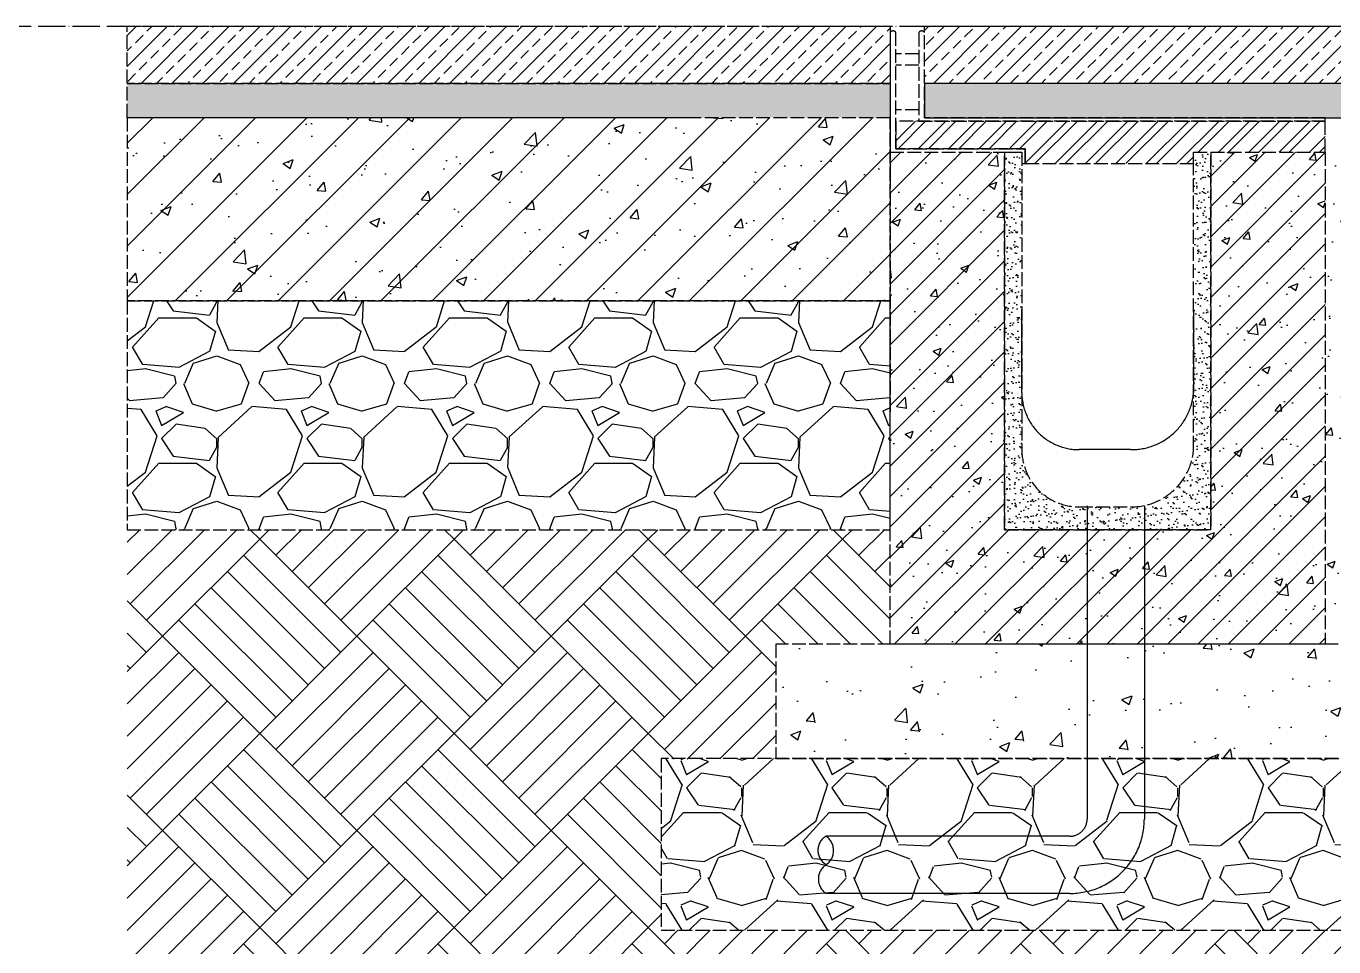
# Model space of a CAD drawing. Header units: millimetres. Extents: x 0 to 119933, y -45162 to 41221.
# Drawn here: x 3572 to 4714, y -5918 to -5113 of the extents above; entities that cross this region are included whole.
import ezdxf

# ---------------------------------------------------------------- set-up
doc = ezdxf.new("R2010")
doc.units = ezdxf.units.MM
doc.linetypes.add('ACAD_ISO02W100', pattern=[15, 12, -3])
doc.linetypes.add('ACAD_ISO04W100', pattern=[30, 24, -3, 0, -3])
for name, color, linetype in [('0-dlc-sol-paving', 250, 'Continuous'), ('F_CNTR', 1, 'ACAD_ISO04W100'), ('F_DASH', 8, 'ACAD_ISO02W100')]:
    doc.layers.add(name, color=color, linetype=linetype)

msp = doc.modelspace()

# ---------------------------------------------------------------- hatches: boundary and pattern name
at = {"layer": '0-dlc-sol-paving'}
h = msp.add_hatch(dxfattribs=at)
h.set_pattern_fill('AR-CONC', color=256, scale=10, style=0)
h.set_pattern_definition([(50, (-210562.764, 1226.476), (71.726018, -6.275213), [7.5, -82.5]), (355, (-210562.764, 1226.48), (-13.875133, 75.219213), [6, -66]), (100.451444, (-210556.79, 1225.95), (57.850885, 68.944), [6.37402, -70.11421]), (46.1842, (-210562.76, 1246.48), (106.724133, -16.551928), [11.25, -123.75]), (96.635635, (-210553.87, 1245.1), (93.466195, 97.41186), [9.561034, -105.171376]), (351.184164, (-210562.76, 1246.48), (93.466195, 97.41186), [9, -99]), (21, (-210552.764, 1241.476), (59.690705, -40.261889), [7.5, -82.5]), (326, (-210552.764, 1241.48), (24.331533, 72.515005), [6, -66]), (71.451445, (-210547.79, 1238.12), (84.022238, 32.253115), [6.37402, -70.11421]), (37.5, (-210562.764, 1226.476), (1.2159855, 33.2893854), [0, -65.2, 0, -67, 0, -66.25]), (7.5, (-210562.764, 1226.476), (26.306954, 39.441171), [0, -38.2, 0, -63.7, 0, -25.25]), (327.5, (-210585.064, 1226.476), (53.3822436, -2.2554872), [0, -25, 0, -78, 0, -103.5]), (317.5, (-210595.064, 1226.476), (58.318617, 10.010498), [0, -32.5, 0, -51.8, 0, -73.5])])
edge = h.paths.add_edge_path()
edge.add_line((4947.48, -5193.37), (4939.48, -5193.37))
edge.add_line((4939.48, -5193.37), (4726.24, -5193.37))
edge.add_line((4726.24, -5193.37), (4726.24, -5196.37))
edge.add_line((4726.24, -5196.37), (4706.24, -5223.45))
edge.add_line((4706.24, -5223.45), (4706.24, -5653.45))
edge.add_line((4706.24, -5653.45), (4747.48, -5653.45))
edge.add_line((4747.48, -5653.45), (4747.48, -5243.37))
edge.add_line((4747.48, -5243.37), (4909.56, -5243.37))
edge.add_arc((4900.6, -5233.77), 13.14, 313.02062, 351.96306)
edge.add_line((4913.6, -5235.6), (4914.83, -5234.74))
edge.add_line((4914.83, -5234.74), (4919.52, -5241.44))
edge.add_arc((4920.34, -5240.87), 1, 214.98368, 270)
edge.add_line((4920.34, -5241.87), (4946.48, -5241.87))
edge.add_arc((4946.48, -5240.87), 1, 270, 360)
edge.add_line((4947.48, -5240.87), (4947.48, -5193.37))
at = {"layer": 'F_DASH'}
h = msp.add_hatch(dxfattribs=at)
h.set_pattern_fill('ANSI33', color=256, scale=3, style=0, double=1)
h.set_pattern_definition([(45, (-5927.352, -7165.337), (-13.470384, 13.470384), []), (45, (-5913.882, -7165.337), (-13.470384, 13.470384), [9.525, -4.7625])])
h.paths.add_polyline_path([(4326.24, -5113.37), (4326.24, -5163.37), (3659.81, -5163.37), (3659.81, -5113.37)])
h = msp.add_hatch(dxfattribs=at)
h.set_pattern_fill('ANSI33', color=256, scale=3, style=0, double=1)
h.set_pattern_definition([(45, (4226.24, -5193.372), (-13.4704, 13.4704), []), (45, (4239.71, -5193.372), (-13.4704, 13.4704), [9.525, -4.7625])])
h.paths.add_polyline_path([(4907.68, -5163.37), (4907.68, -5113.37), (4356.24, -5113.37), (4356.24, -5163.37)])
h = msp.add_hatch(dxfattribs=at)
h.set_pattern_fill('AR-SAND', color=256, scale=0.2, style=0, double=1)
h.set_pattern_definition([(37.5, (-5927.352, -7145.337), (-0.320006, 9.788265), [0, -7.7216, 0, -8.636, 0, -8.255]), (7.5, (-5927.352, -7145.337), (8.990466, 14.336502), [0, -4.1656, 0, -6.9596, 0, -2.667]), (327.5, (-5933.601, -7145.337), (15.8198474, 0.028744), [0, -2.54, 0, -9.144, 0, -11.938]), (317.5, (-5933.601, -7145.337), (15.271129, 4.458586), [0, -1.27, 0, -5.9944, 0, -6.858])])
h.paths.add_polyline_path([(4326.24, -5163.37), (4326.24, -5193.37), (3659.81, -5193.37), (3659.81, -5163.37)])
h = msp.add_hatch(dxfattribs=at)
h.set_pattern_fill('AR-SAND', color=256, scale=0.2, style=0, double=1)
h.set_pattern_definition([(37.5, (-927.772, 8268.815), (-0.3200063, 9.7882647), [0, -7.7216, 0, -8.636, 0, -8.255]), (7.5, (-927.772, 8268.815), (8.990466, 14.336502), [0, -4.1656, 0, -6.9596, 0, -2.667]), (327.5, (-934.02, 8268.815), (15.8198474, 0.0287437), [0, -2.54, 0, -9.144, 0, -11.938]), (317.5, (-934.02, 8268.815), (15.271129, 4.458586), [0, -1.27, 0, -5.9944, 0, -6.858])])
h.paths.add_polyline_path([(4356.24, -5163.37), (4356.24, -5193.37), (4906.18, -5193.37), (4906.18, -5163.37)])
h = msp.add_hatch(dxfattribs=at)
h.set_pattern_fill('ANSI31', color=256, scale=10, style=0)
h.set_pattern_definition([(45, (3926.24, -5353.372), (-22.4506, 22.4506), [])])
h.paths.add_polyline_path([(3659.81, -5193.37), (3659.81, -5353.37), (4326.24, -5353.37), (4326.24, -5193.37), (4156.24, -5193.37)])
h = msp.add_hatch(dxfattribs=at)
h.set_pattern_fill('AR-CONC', color=256, scale=0.5, style=0)
h.set_pattern_definition([(50, (3752.226, -5344.66), (91.092, -7.97), [9.525, -104.775]), (355, (3752.23, -5344.66), (-17.621, 95.528), [7.62, -83.82]), (100.451, (3759.82, -5345.32), (73.471, 87.558), [8.095, -89.045]), (46.184, (3752.23, -5319.26), (135.54, -21.021), [14.287, -157.162]), (96.636, (3763.52, -5321.01), (118.702, 123.713), [12.143, -133.567]), (351.184, (3752.23, -5319.26), (118.702, 123.713), [11.43, -125.73]), (21, (3764.926, -5325.61), (75.807, -51.133), [9.525, -104.775]), (326, (3764.93, -5325.61), (30.901, 92.094), [7.62, -83.82]), (71.451, (3771.24, -5329.87), (106.708, 40.961), [8.095, -89.045]), (37.5, (3752.226, -5344.658), (1.5443, 42.2775), [0, -82.804, 0, -85.09, 0, -84.1375]), (7.5, (3752.226, -5344.66), (33.41, 50.0903), [0, -48.514, 0, -80.899, 0, -32.0675]), (327.5, (3723.905, -5344.658), (67.7953, -2.8644), [0, -31.75, 0, -99.06, 0, -131.445]), (317.5, (3711.205, -5344.66), (74.0646, 12.713), [0, -41.275, 0, -65.786, 0, -93.345])])
h.paths.add_polyline_path([(3659.81, -5193.37), (3659.81, -5353.37), (4326.24, -5353.37), (4326.24, -5193.37), (3982.23, -5193.37)])
at = {"layer": 'F_DASH', "ltscale": 200}
h = msp.add_hatch(dxfattribs=at)
h.set_pattern_fill('ANSI32', color=256, scale=50, style=0)
h.set_pattern_definition([(45, (4309.24, -5235.451), (-13.25825, 13.25825), []), (45, (4318.079, -5235.451), (-13.25825, 13.25825), [])])
h.paths.add_polyline_path([(4444.24, -5233.45), (4591.24, -5233.45), (4591.24, -5223.45), (4706.24, -5223.45), (4706.24, -5196.37), (4331.24, -5196.37), (4331.24, -5220.45), (4444.24, -5220.45)])
at = {"layer": 'F_DASH'}
h = msp.add_hatch(dxfattribs=at)
h.set_pattern_fill('AR-CONC', color=256, scale=10, style=0)
h.set_pattern_definition([(50, (-219511.73, -10924.553), (71.726018, -6.275213), [7.5, -82.5]), (355, (-219511.73, -10924.55), (-13.875133, 75.219213), [6, -66]), (100.451444, (-219505.75, -10925.076), (57.850885, 68.944), [6.37402, -70.114211]), (46.1842, (-219511.73, -10904.55), (106.724133, -16.551928), [11.25, -123.75]), (96.635635, (-219502.84, -10905.93), (93.466195, 97.41186), [9.561034, -105.171376]), (351.184164, (-219511.73, -10904.55), (93.466195, 97.41186), [9, -99]), (21, (-219501.73, -10909.553), (59.690705, -40.261889), [7.5, -82.5]), (326, (-219501.73, -10909.55), (24.331533, 72.515005), [6, -66]), (71.451445, (-219496.755, -10912.91), (84.022238, 32.253115), [6.37402, -70.114211]), (37.5, (-219511.73, -10924.553), (1.2159855, 33.2893854), [0, -65.2, 0, -67, 0, -66.25]), (7.5, (-219511.73, -10924.553), (26.306954, 39.441171), [0, -38.2, 0, -63.7, 0, -25.25]), (327.5, (-219534.03, -10924.553), (53.3822436, -2.2554872), [0, -25, 0, -78, 0, -103.5]), (317.5, (-219544.03, -10924.553), (58.318617, 10.010498), [0, -32.5, 0, -51.8, 0, -73.5])])
h.paths.add_polyline_path([(4706.24, -5653.45), (4326.24, -5653.45), (4326.24, -5223.45), (4426.24, -5223.45), (4426.24, -5553.45), (4606.24, -5553.45), (4606.24, -5223.45), (4706.24, -5223.45)])
h = msp.add_hatch(dxfattribs=at)
h.set_pattern_fill('ANSI31', color=256, scale=150, style=0)
h.set_pattern_definition([(45, (-219622.969, -10924.553), (-13.2582521, 13.2582521), [])])
h.paths.add_polyline_path([(4706.24, -5653.45), (4326.24, -5653.45), (4326.24, -5223.45), (4426.24, -5223.45), (4426.24, -5553.45), (4606.24, -5553.45), (4606.24, -5223.45), (4706.24, -5223.45)])
h = msp.add_hatch(dxfattribs=at)
h.set_pattern_fill('AR-SAND', color=256, scale=0.2, style=0, double=1)
h.set_pattern_definition([(37.5, (-2047.243, -7225.417), (-0.320006, 9.788265), [0, -7.7216, 0, -8.636, 0, -8.255]), (7.5, (-2047.243, -7225.417), (8.990466, 14.336502), [0, -4.1656, 0, -6.9596, 0, -2.667]), (327.5, (-2053.491, -7225.417), (15.819847, 0.028744), [0, -2.54, 0, -9.144, 0, -11.938]), (317.5, (-2053.491, -7225.417), (15.27113, 4.458586), [0, -1.27, 0, -5.9944, 0, -6.858])])
edge = h.paths.add_edge_path()
edge.add_line((4441.24, -5223.45), (4441.24, -5483.45))
edge.add_arc((4491.24, -5483.45), 50, 180, 270)
edge.add_line((4491.24, -5533.45), (4536.24, -5533.45))
edge.add_arc((4536.94, -5478.97), 54.48, 269.26058, 355.2868)
edge.add_line((4591.24, -5483.45), (4591.24, -5223.45))
edge.add_line((4591.24, -5223.45), (4606.24, -5223.45))
edge.add_line((4606.24, -5223.45), (4606.24, -5553.45))
edge.add_line((4606.24, -5553.45), (4426.24, -5553.45))
edge.add_line((4426.24, -5553.45), (4426.24, -5223.45))
edge.add_line((4426.24, -5223.45), (4441.24, -5223.45))
h = msp.add_hatch(dxfattribs=at)
h.set_pattern_fill('GRAVEL', color=256, scale=5, style=0)
h.set_pattern_definition([(228.0128, (4717.68, -5426.372), (-1016.00086, -1143.001404), [17.086, -1691.525]), (184.9697, (4706.25, -5439.072), (1524.002465, 126.999104), [29.3203, -2902.7]), (132.5104, (4677.04, -5441.612), (1269.999076, -1397.001365), [20.674, -2046.735]), (267.2737, (4627.51, -5473.362), (126.99945, 2539.999183), [26.7003, -2643.32]), (292.8337, (4626.24, -5500.032), (-635.001803, 1524.000867), [26.1817, -2591.99]), (357.2737, (4636.4, -5524.162), (-2539.999183, 126.99945), [26.7003, -2643.32]), (37.6942, (4663.07, -5525.4317), (-1651.001043, -1269.998868), [35.3097, -3495.655]), (72.2553, (4691.01, -5503.8417), (889.001778, 2794.00081), [33.336, -3300.265]), (121.4296, (4701.17, -5472.092), (-1016.000262, 1650.998058), [26.7906, -2652.275]), (175.2364, (4687.2, -5449.232), (1396.9989, -126.99881), [30.5856, -1498.695]), (222.3974, (4656.72, -5446.6917), (-1524.000046, -1396.998183), [39.554, -3915.84]), (138.8141, (4753.24, -5474.632), (-888.99943, 761.99883), [13.5, -1336.53]), (171.4692, (4743.08, -5465.742), (1650.99748, -254.00064), [25.684, -2542.73]), (225, (4717.68, -5461.93), (-3e-14, -127), [17.96, -161.644]), (203.1986, (4708.79, -5446.692), (635.00214, 254.00111), [9.672, -957.53]), (291.8014, (4699.9, -5450.502), (-127.0001, 381.00025), [13.678, -670.24]), (30.9638, (4704.98, -5463.202), (380.9996, 254.0002), [22.216, -718.315]), (161.565, (4724.03, -5451.77), (254.0001, -126.9998), [16.064, -385.545]), (16.3895, (4626.24, -5450.502), (1270.0007, 380.99921), [22.5044, -2227.94]), (70.3462, (4647.83, -5444.152), (-507.998584, -1396.998024), [18.88, -1869.11]), (293.1986, (4724.03, -5426.372), (-254.00111, 635.00214), [19.344, -947.86]), (343.6105, (4731.65, -5444.152), (-1270.0007, 380.999207), [22.5044, -2227.94]), (339.444, (4626.24, -5529.242), (-635.00079, 253.9997), [21.702, -1063.385]), (294.7751, (4646.56, -5536.862), (-634.99852, 1396.99935), [18.1836, -1800.18]), (66.8014, (4725.3, -5553.372), (254.00111, 635.00214), [19.344, -947.86]), (17.354, (4732.92, -5535.592), (-1651.00009, -507.999234), [21.289, -2107.62]), (69.444, (4663.07, -5553.372), (-253.9997, -635.00079), [10.851, -1074.24]), (101.31, (4717.68, -5553.372), (-126.9994, 507.9984), [6.476, -641.1]), (165.9638, (4716.41, -5547.022), (381.0003, -126.9998), [26.182, -497.452]), (186.009, (4691.01, -5540.672), (1269.998127, 126.999703), [24.2633, -2402.07]), (303.69, (4704.98, -5474.63), (-127, 253.9998), [18.316, -439.589]), (353.1572, (4715.14, -5489.872), (2159.000893, -254.001138), [31.978, -3165.8]), (60.9454, (4746.89, -5493.682), (-507.99882, -888.99788), [13.0754, -1294.47]), (90, (4753.24, -5482.25), (-127, 127), [7.62, -119.38]), (120.2564, (4688.47, -5536.862), (507.99892, -888.99955), [17.6434, -1746.695]), (48.0128, (4679.58, -5521.622), (1016.00086, 1143.001404), [34.172, -1674.44]), (0, (4702.44, -5496.22), (127, 127), [33.02, -93.98]), (325.3048, (4735.46, -5496.222), (-1269.9978, 889.000085), [20.0805, -1987.965]), (254.0546, (4751.97, -5507.652), (-127.00032, -508.0012), [18.4915, -906.085]), (207.646, (4746.89, -5525.432), (-2412.999152, -1270.0008), [30.1073, -2980.625]), (175.4261, (4720.22, -5539.402), (-1651.00038, 126.999386), [31.8514, -3153.29]), (175.4261, (4720.22, -5539.402), (-1651.00038, 126.999386), [31.8514, -3153.29])])
h.paths.add_polyline_path([(3659.81, -5353.37), (3659.81, -5553.37), (4326.24, -5553.37), (4326.24, -5353.37)])
h = msp.add_hatch(dxfattribs=at)
h.set_pattern_fill('AR-PARQ1', color=256, scale=10, angle=45, style=0)
h.set_pattern_definition([(135, (-210562.76, 1226.48), (-169.70563, 1e-14), [120, -120]), (135, (-210548.62, 1240.62), (-169.70563, 1e-14), [120, -120]), (135, (-210534.48, 1254.76), (-169.70563, 1e-14), [120, -120]), (135, (-210520.34, 1268.9), (-169.70563, 1e-14), [120, -120]), (135, (-210506.2, 1283.04), (-169.70563, 1e-14), [120, -120]), (135, (-210492.05, 1297.19), (-169.70563, 1e-14), [120, -120]), (135, (-210477.91, 1311.33), (-169.70563, 1e-14), [120, -120]), (45, (-210647.62, 1311.33), (169.70563, -1e-14), [120, -120]), (45, (-210661.76, 1325.47), (169.70563, -1e-14), [120, -120]), (45, (-210675.9, 1339.61), (169.70563, -1e-14), [120, -120]), (45, (-210690.04, 1353.76), (169.70563, -1e-14), [120, -120]), (45, (-210704.19, 1367.9), (169.70563, -1e-14), [120, -120]), (45, (-210718.33, 1382.04), (169.70563, -1e-14), [120, -120]), (45, (-210732.47, 1396.18), (169.70563, -1e-14), [120, -120])])
h.paths.add_polyline_path([(3659.81, -5553.37), (3659.81, -6213.38), (4747.48, -6213.38), (4747.48, -5903.45), (4126.24, -5903.45), (4126.24, -5754), (4226.24, -5753.45), (4226.24, -5653.45), (4326.24, -5653.45), (4326.24, -5553.37)])
h = msp.add_hatch(dxfattribs=at)
h.set_pattern_fill('AR-CONC', color=256, scale=0.5, style=0)
h.set_pattern_definition([(50, (-144700.976, -58667.39), (91.092334, -7.969543), [9.525, -104.775]), (355, (-144700.98, -58667.39), (-17.621413, 95.52832), [7.62, -83.82]), (100.451, (-144693.385, -58668.05), (73.47125, 87.558344), [8.095, -89.045]), (46.1842, (-144700.98, -58641.99), (135.53952, -21.02116), [14.2875, -157.1625]), (96.6356, (-144689.68, -58643.74), (118.70212, 123.71278), [12.1425, -133.5675]), (351.184, (-144700.98, -58641.99), (118.7023, 123.71256), [11.43, -125.73]), (21, (-144688.276, -58648.34), (75.80744, -51.13276), [9.525, -104.775]), (326, (-144688.28, -58648.34), (30.901014, 92.093983), [7.62, -83.82]), (71.4514, (-144681.96, -58652.6), (106.708245, 40.96143), [8.095, -89.045]), (37.5, (-144700.976, -58667.39), (1.5443016, 42.2775194), [0, -82.804, 0, -85.09, 0, -84.1375]), (7.5, (-144700.976, -58667.39), (33.409831, 50.090287), [0, -48.514, 0, -80.899, 0, -32.0675]), (327.5, (-144729.297, -58667.39), (67.7952976, -2.864372), [0, -31.75, 0, -99.06, 0, -131.445]), (317.5, (-144741.997, -58667.39), (74.06459, 12.713246), [0, -41.275, 0, -65.786, 0, -93.345])])
h.paths.add_polyline_path([(4747.48, -5753.45), (4747.48, -5653.45), (4226.24, -5653.45), (4226.24, -5753.45)])
h = msp.add_hatch(dxfattribs=at)
h.set_pattern_fill('GRAVEL', color=256, scale=5, style=0)
h.set_pattern_definition([(228.0128, (-1935.803, -7128.417), (-1016.000863, -1143.001404), [17.086, -1691.525]), (184.9697, (-1947.233, -7141.1167), (1524.0024653, 126.9991038), [29.3203, -2902.7]), (132.5104, (-1976.443, -7143.657), (1269.999076, -1397.001365), [20.6741, -2046.735]), (267.2737, (-2025.973, -7175.4067), (126.9994485, 2539.9991827), [26.7003, -2643.32]), (292.8337, (-2027.243, -7202.0767), (-635.001803, 1524.0008665), [26.1817, -2591.99]), (357.2737, (-2017.083, -7226.2067), (-2539.9991827, 126.9994485), [26.7003, -2643.32]), (37.6942, (-1990.4127, -7227.4767), (-1651.001043, -1269.998868), [35.3097, -3495.655]), (72.2553, (-1962.4727, -7205.8867), (889.0017783, 2794.0008103), [33.336, -3300.265]), (121.4296, (-1952.313, -7174.1367), (-1016.000262, 1650.998058), [26.7906, -2652.275]), (175.2364, (-1966.283, -7151.277), (1396.998903, -126.998808), [30.5856, -1498.695]), (222.3974, (-1996.7627, -7148.7367), (-1524.0000459, -1396.9981825), [39.5539, -3915.84]), (138.8141, (-1900.243, -7176.677), (-888.999434, 761.998828), [13.5002, -1336.53]), (171.4692, (-1910.403, -7167.7867), (1650.99748, -254.00064), [25.6841, -2542.73]), (225, (-1935.8, -7163.98), (-3e-14, -126.9999), [17.9605, -161.6445]), (203.1986, (-1944.693, -7148.737), (635.00214, 254.001114), [9.672, -957.53]), (291.8014, (-1953.583, -7152.547), (-127.00009, 381.000245), [13.6783, -670.24]), (30.9638, (-1948.503, -7165.247), (380.9996, 254.0002), [22.216, -718.315]), (161.5651, (-1929.453, -7153.817), (254.00012, -126.9998), [16.0644, -385.545]), (16.3895, (-2027.243, -7152.547), (1270.000701, 380.9992075), [22.5044, -2227.94]), (70.3462, (-2005.653, -7146.197), (-507.998584, -1396.998024), [18.88, -1869.11]), (293.1986, (-1929.453, -7128.417), (-254.001114, 635.00214), [19.344, -947.86]), (343.6105, (-1921.833, -7146.197), (-1270.000701, 380.9992075), [22.5044, -2227.94]), (339.444, (-2027.243, -7231.287), (-635.000788, 253.999692), [21.7018, -1063.385]), (294.7751, (-2006.923, -7238.907), (-634.99852, 1396.999351), [18.1836, -1800.18]), (66.8014, (-1928.183, -7255.417), (254.001114, 635.00214), [19.344, -947.86]), (17.354, (-1920.563, -7237.637), (-1651.000089, -507.999234), [21.2891, -2107.62]), (69.444, (-1990.413, -7255.417), (-253.999692, -635.000788), [10.851, -1074.24]), (101.3099, (-1935.803, -7255.417), (-126.99937, 507.99837), [6.4757, -641.1]), (165.9638, (-1937.073, -7249.067), (381.00027, -126.99978), [26.1817, -497.4525]), (186.009, (-1962.473, -7242.7167), (1269.998127, 126.9997034), [24.2633, -2402.07]), (303.6901, (-1948.503, -7176.677), (-127.00004, 253.99975), [18.3162, -439.589]), (353.1572, (-1938.3427, -7191.9167), (2159.000893, -254.0011376), [31.9779, -3165.8]), (60.9454, (-1906.593, -7195.727), (-507.998818, -888.99788), [13.0754, -1294.47]), (90, (-1900.24, -7184.3), (-127, 127), [7.62, -119.38]), (120.2564, (-1965.013, -7238.907), (507.998923, -888.999552), [17.6434, -1746.695]), (48.0128, (-1973.903, -7223.667), (1016.000863, 1143.001404), [34.1722, -1674.44]), (0, (-1951.04, -7198.27), (127, 127), [33.02, -93.98]), (325.3048, (-1918.023, -7198.267), (-1269.9978, 889.0000845), [20.0805, -1987.965]), (254.0546, (-1901.513, -7209.697), (-127.000324, -508.00121), [18.4915, -906.085]), (207.646, (-1906.593, -7227.4767), (-2412.9991525, -1270.0007987), [30.1073, -2980.625]), (175.4261, (-1933.2627, -7241.4467), (-1651.0003802, 126.9993856), [31.8514, -3153.29]), (175.4261, (-1933.2627, -7241.4467), (-1651.0003802, 126.9993856), [31.8514, -3153.29])])
h.paths.add_polyline_path([(4747.48, -5903.45), (4747.48, -5753.45), (4126.24, -5753.45), (4126.24, -5903.45)])

# ---------------------------------------------------------------- linework, layer by layer
at = {"layer": 'F_CNTR'}
msp.add_line((0, -5113.37), (100188.66, -5113.37), dxfattribs=at)
at = {"layer": 'F_DASH'}
for p, q in [((4351.24, -5137.48), (4331.24, -5137.48)), ((4326.24, -5143.37), (4326.24, -5253.37)), ((4326.24, -5143.37), (4326.24, -5253.37)), ((4351.24, -5147.48), (4331.24, -5147.48)), ((4267.48, -5163.37), (4017.48, -5163.37)), ((4351.24, -5186.37), (4331.24, -5186.37)), ((4326.24, -5243.37), (4326.24, -5453.37))]:
    msp.add_line(p, q, dxfattribs=at)
for points in [[(4326.24, -5113.37), (4326.24, -5163.37), (3659.81, -5163.37), (3659.81, -5113.37)], [(4356.24, -5113.37), (4907.68, -5113.37), (4907.68, -5163.37), (4356.24, -5163.37)], [(4326.24, -5163.37), (4326.24, -5193.37), (3659.81, -5193.37), (3659.81, -5163.37)], [(3659.81, -5193.37), (3659.81, -5353.37), (4326.24, -5353.37), (4326.24, -5193.37), (4156.24, -5193.37), (4156.24, -5193.37)], [(3659.81, -5353.37), (3659.81, -5553.37), (4326.24, -5553.37), (4326.24, -5353.37)], [(4747.48, -5653.45), (4226.24, -5653.45), (4226.24, -5753.45), (4747.48, -5753.45)], [(4747.48, -5753.45), (4126.24, -5753.45), (4126.24, -5903.45), (4747.48, -5903.45)]]:
    msp.add_lwpolyline(points, close=True, dxfattribs=at)
at = {"layer": 'F_DASH', "ltscale": 100}
msp.add_lwpolyline([(4226.24, -5113.37), (4316, -5113.37)], dxfattribs=at)
at = {"layer": 'F_DASH'}
for points in [[(4326.24, -5119.07), (4326.24, -5223.45), (4441.24, -5223.45), (4441.24, -5233.45), (4444.24, -5233.45), (4444.24, -5220.45), (4331.24, -5220.45), (4331.24, -5119.07)], [(4351.24, -5119.07), (4351.24, -5196.37), (4706.24, -5196.37), (4706.24, -5193.37), (4356.24, -5193.37), (4356.24, -5119.07)], [(4726.24, -5163.37), (4356.24, -5163.37)], [(4444.24, -5233.45), (4591.24, -5233.45), (4591.24, -5223.45), (4706.24, -5223.45), (4706.24, -5196.37), (4331.24, -5196.37), (4331.24, -5220.45), (4444.24, -5220.45), (4444.24, -5233.45)], [(4706.24, -5653.45), (4326.24, -5653.45), (4326.24, -5223.45), (4426.24, -5223.45), (4426.24, -5553.45), (4606.24, -5553.45), (4606.24, -5223.45), (4706.24, -5223.45), (4706.24, -5653.45)]]:
    msp.add_lwpolyline(points, dxfattribs=at)
at = {"layer": 'F_DASH', "ltscale": 200}
msp.add_lwpolyline([(4356.24, -5163.37), (4356.24, -5193.37), (4907.68, -5193.37), (4907.68, -5163.37)], close=True, dxfattribs=at)
at = {"layer": 'F_DASH'}
msp.add_lwpolyline([(4441.24, -5223.45), (4441.24, -5483.45, 0.4142136), (4491.24, -5533.45), (4536.24, -5533.45, 0.3940426), (4591.24, -5483.45), (4591.24, -5223.45), (4606.24, -5223.45), (4606.24, -5553.45), (4426.24, -5553.45), (4426.24, -5223.45)], format="xyb", close=True, dxfattribs=at)
at = {"layer": 'F_DASH', "ltscale": 100}
for points in [[(4591.24, -5360.95), (4591.24, -5433.45, -0.3940426), (4536.24, -5483.45), (4491.24, -5483.45, -0.4142136), (4441.24, -5433.45), (4441.24, -5360.95)], [(4498.25, -5532.44), (4498.25, -5806.23, -0.4142136), (4483.25, -5821.23), (4270.15, -5821.23)], [(4548.25, -5532.44), (4548.25, -5806.23, -0.4142136), (4483.25, -5871.23), (4270.15, -5871.23)], [(4270.15, -5821.23, 0.5698178), (4270.15, -5845.78, 3.1290273)], [(4270.15, -5821.23, -0.5325696), (4270.15, -5846.23, 0.5325696), (4270.15, -5871.23, 1.8776889)]]:
    msp.add_lwpolyline(points, format="xyb", dxfattribs=at)
at = {"layer": 'F_DASH'}
for centre in [(4328.74, -5120.39, 0.87), (4353.74, -5120.39, 0.87)]:
    msp.add_arc(centre, 2.83, 27.77466, 152.22534, dxfattribs=at)

doc.saveas('drawing.dxf')
